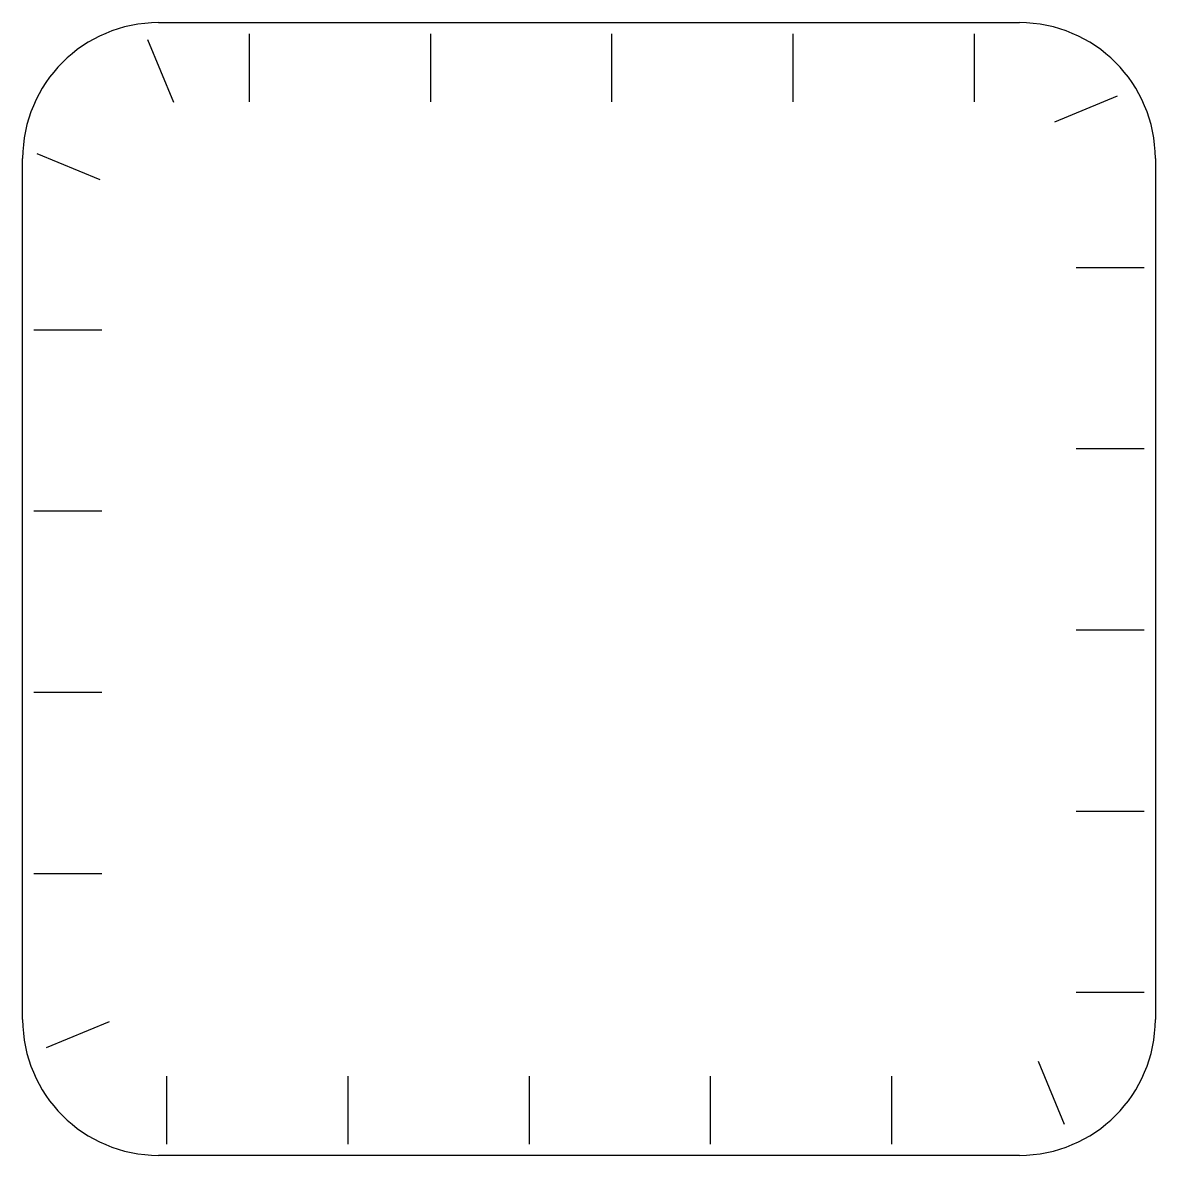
# Model space of a CAD drawing. Header units: millimetres. Extents: x 0 to 50, y 0 to 50.
import ezdxf

# ---------------------------------------------------------------- set-up
doc = ezdxf.new("R2010")
doc.units = ezdxf.units.MM
doc.layers.add('CUT', color=1, linetype='CONTINUOUS')
doc.layers.add('HALFCUT', color=6, linetype='CONTINUOUS')

msp = doc.modelspace()

# ---------------------------------------------------------------- linework, layer by layer
at = {"layer": 'CUT'}
for p, q in [((6, 50), (44, 50)), ((0, 6), (0, 44)), ((50, 44), (50, 6)), ((44, 0), (6, 0))]:
    msp.add_line(p, q, dxfattribs=at)
for centre, start, end in [((6, 44), 90, 180), ((44, 44), 0, 90), ((6, 6), 180, 270), ((44, 6), 270, 0)]:
    msp.add_arc(centre, 6, start, end, dxfattribs=at)
at = {"layer": 'HALFCUT'}
for p, q in [((10, 49.5), (10, 46.5)), ((18, 49.5), (18, 46.5)), ((26, 49.5), (26, 46.5)), ((34, 49.5), (34, 46.5)), ((42, 49.5), (42, 46.5)), ((5.51, 49.256), (6.658, 46.484)), ((48.319, 46.751), (45.548, 45.603)), ((0.633, 44.221), (3.405, 43.073)), ((49.5, 39.184), (46.5, 39.184)), ((0.5, 36.447), (3.5, 36.447)), ((49.5, 31.184), (46.5, 31.184)), ((0.5, 28.447), (3.5, 28.447)), ((49.5, 23.184), (46.5, 23.184)), ((0.5, 20.447), (3.5, 20.447)), ((49.5, 15.184), (46.5, 15.184)), ((0.5, 12.447), (3.5, 12.447)), ((49.5, 7.184), (46.5, 7.184)), ((1.056, 4.756), (3.828, 5.904)), ((45.997, 1.368), (44.849, 4.14)), ((6.369, 0.5), (6.369, 3.5)), ((14.369, 0.5), (14.369, 3.5)), ((22.369, 0.5), (22.369, 3.5)), ((30.369, 0.5), (30.369, 3.5)), ((38.369, 0.5), (38.369, 3.5))]:
    msp.add_line(p, q, dxfattribs=at)

doc.saveas('drawing.dxf')
